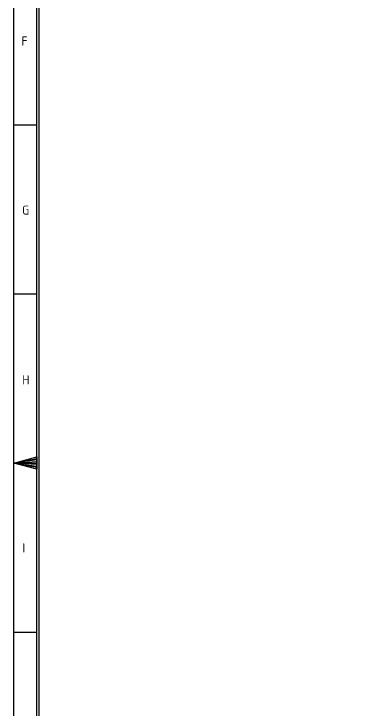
# Model space of a CAD drawing. Header units: inches. Extents: x 985 to 11353, y 526 to 2181.
# Drawn here: x 9776.2 to 9925.8, y 1522.6 to 1809.2 of the extents above; entities that cross this region are included whole.
import ezdxf

# ---------------------------------------------------------------- set-up
doc = ezdxf.new("R2010")
doc.units = ezdxf.units.IN
doc.header["$MEASUREMENT"] = 0
doc.layers.add('CABLE ROUTE FOR TOTAL PLANE-EMBED 2_DWG$0$SILICAGEL BORDER', color=7, linetype='Continuous')
doc.layers.add('FREE-TEXT', color=7, linetype='Continuous')
doc.styles.get("Standard").update_dxf_attribs({"font": 'isocp3.shx'})

# ---------------------------------------------------------------- blocks, each defined once
blk = doc.blocks.new('240A1')
at = {"color": 0, "lineweight": -3}
for p, q in [((1045274.9679728, 286617.5970175929), (1045279.9679728, 286617.5970175929)), ((1045274.9679728, 286580.4720175929), (1045279.9679728, 286580.4720175929)), ((1045274.9679728, 286543.3470175929), (1045279.9679728, 286543.3470175929)), ((1045274.9679728, 286506.2220175929), (1045279.9679728, 286506.2220175929))]:
    blk.add_line(p, q, dxfattribs=at)
at = {"color": 5, "lineweight": -3}
blk.add_lwpolyline([(1045274.9679728, 286840.3470175929), (1046115.9679728, 286840.3470175929), (1046115.9679728, 286246.3470175929), (1045274.9679728, 286246.3470175929)], close=True, dxfattribs=at)
at = {"color": 0, "lineweight": -3}
blk.add_lwpolyline([(1045279.9679728, 286835.3470175929), (1046110.9679728, 286835.3470175929), (1046110.9679728, 286251.3470175929), (1045279.9679728, 286251.3470175929)], close=True, dxfattribs=at)
at = {"lineweight": -3}
blk.add_lwpolyline([(1045274.9679728, 286543.3470175929), (1045279.9679728, 286544.686763555), (1045279.9679728, 286542.0072716307), (1045274.9679728, 286543.3470175929), (1045279.9679728, 286544.3518270645), (1045279.9679728, 286544.0168905739), (1045274.9679728, 286543.3470175929), (1045279.9679728, 286543.6819540834), (1045279.9679728, 286543.0120811023), (1045274.9679728, 286543.3470175929), (1045279.9679728, 286542.6771446118), (1045279.9679728, 286542.3422081212), (1045274.9679728, 286543.3470175929)], dxfattribs=at)
at = {"lineweight": -3, "char_height": 2, "attachment_point": 1}
for s, insert in [('F', (1045276.646056958, 286637.0057346207)), ('G', (1045276.793685753, 286599.8809789367)), ('H', (1045276.812998392, 286562.6174088422)), ('I', (1045276.85022071, 286525.7046682925))]:
    blk.add_mtext_dynamic_manual_height_columns(s, width=2, gutter_width=1, heights=[0], dxfattribs=dict(at, insert=insert))

msp = doc.modelspace()

# ---------------------------------------------------------------- linework, layer by layer
at = {"layer": 'FREE-TEXT'}
msp.add_line((9786.52308298138, 2040.424261955777), (9786.52308298138, 1227.341299823893), dxfattribs=at)

# ---------------------------------------------------------------- block references
at = {"layer": 'CABLE ROUTE FOR TOTAL PLANE-EMBED 2_DWG$0$SILICAGEL BORDER', "color": 7, "xscale": 1.875, "yscale": 1.875, "zscale": 1.875}
msp.add_blockref('240A1', (-1950114.319266645, -535644.4357836178), dxfattribs=at)

doc.saveas('drawing.dxf')
